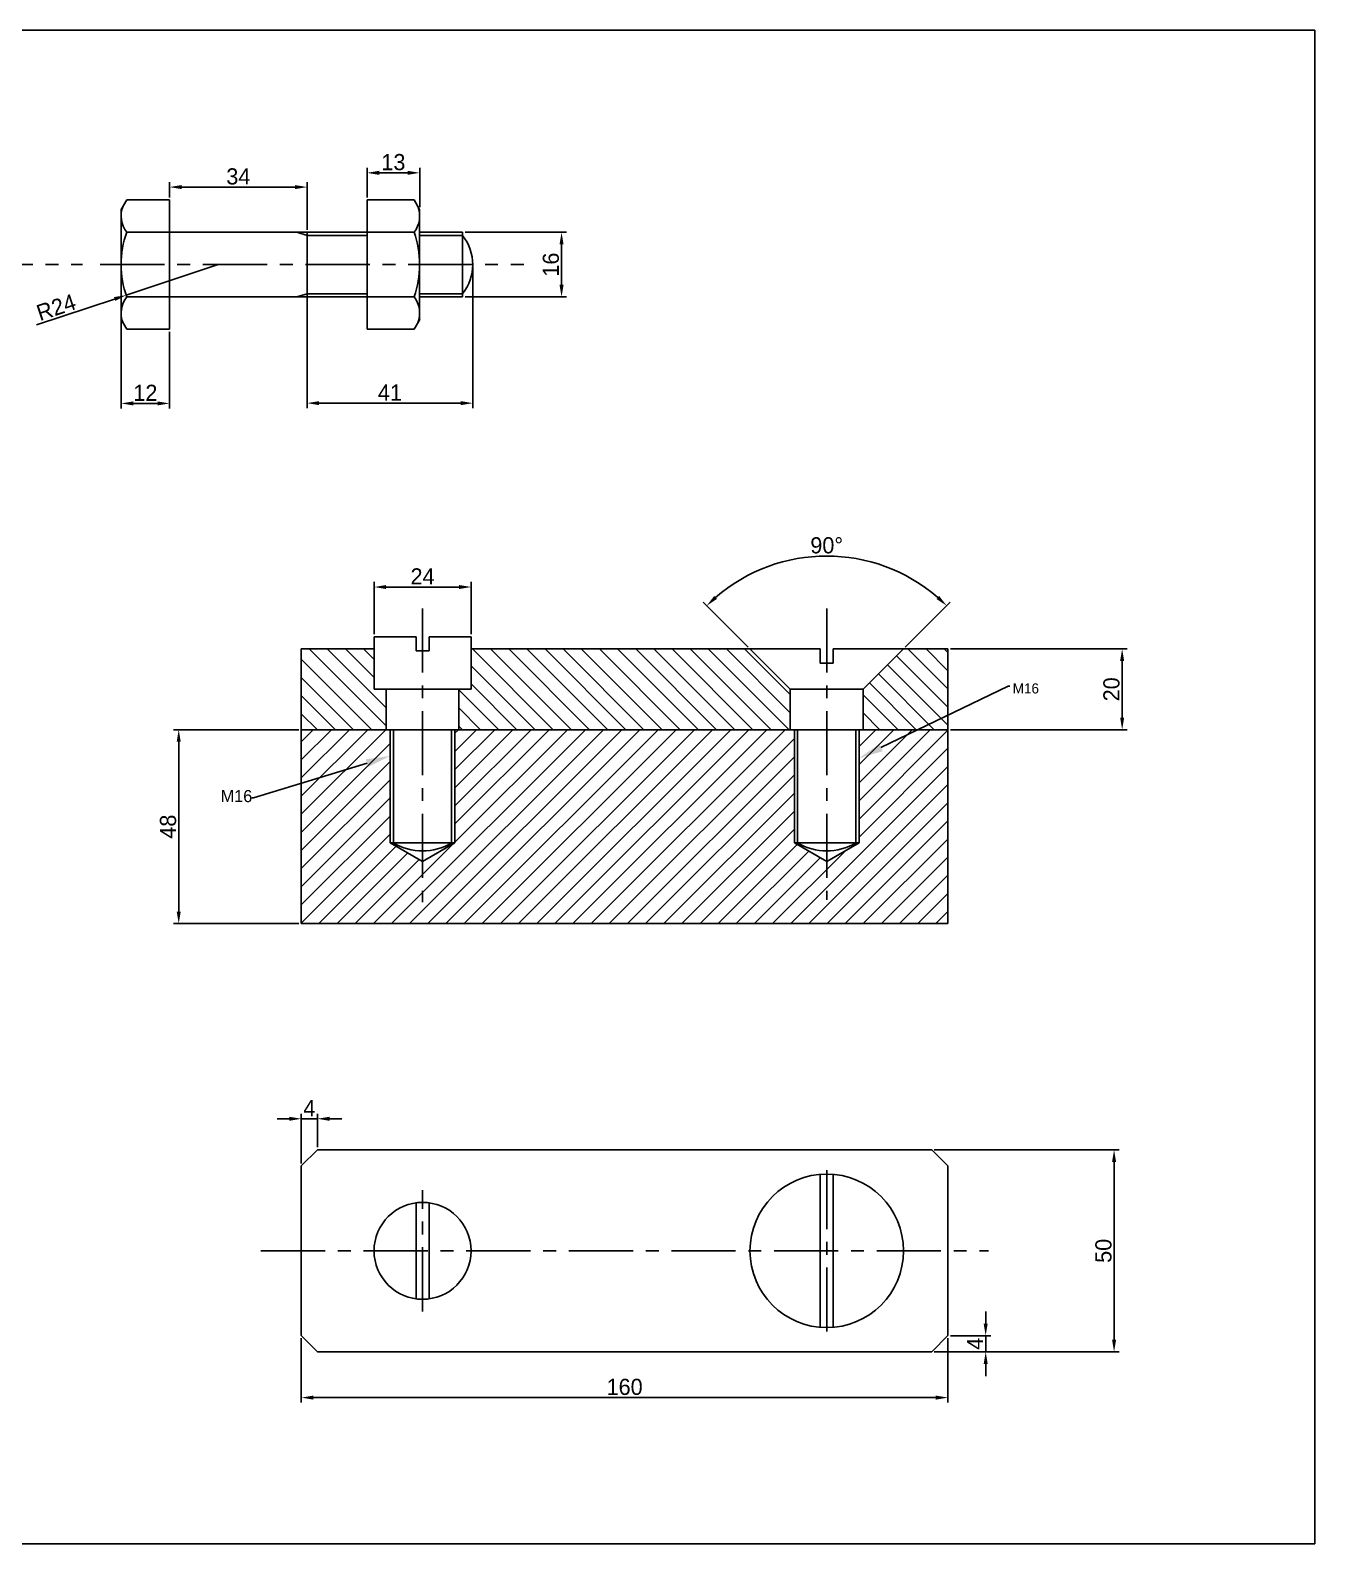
# Model space of a CAD drawing. Header units: millimetres. Extents: x 632 to 3908, y 549 to 1179.
# Drawn here: x 1046 to 1363.8, y 719.3 to 1093.9 of the extents above; entities that cross this region are included whole.
import ezdxf
from ezdxf import colors
from ezdxf.entities.mleader import LeaderData, LeaderLine
from ezdxf.math import Vec2, Vec3

# ---------------------------------------------------------------- set-up
doc = ezdxf.new("R2010")
doc.units = ezdxf.units.MM
doc.linetypes.add('CENTER', pattern=[50.8, 31.75, -6.35, 6.35, -6.35])
doc.dimstyles.new('ISO-25', dxfattribs={"dimtxt": 4, "dimasz": 3, "dimexe": 1.25, "dimexo": 0.625, "dimtad": 1, "dimtxsty": 'Standard', "dimcen": 2.5, "dimclrd": 3, "dimclre": 3, "dimclrt": 3, "dimadec": 0, "dimazin": 0, "dimtfac": 1, "dimtmove": 0, "dimatfit": 3, "dimfxl": 1, "dimarcsym": 0})

# ---------------------------------------------------------------- blocks, each defined once
blk = doc.blocks.new('*D20')
at = {"color": 3, "lineweight": -2, "transparency": 16777216}
for p, q in [((1153.58, 1043.89), (1178.69, 1043.89)), ((1177.44, 1040.89), (1177.44, 1030.89)), ((1153.58, 1027.89), (1178.69, 1027.89))]:
    blk.add_line(p, q, dxfattribs=at)
at = {"color": 3, "transparency": 16777216}
for points in [[(1176.94, 1040.89), (1177.94, 1040.89), (1177.44, 1043.89)], [(1176.94, 1030.89), (1177.94, 1030.89), (1177.44, 1027.89)]]:
    blk.add_solid(points, dxfattribs=at)
at = {"layer": 'Defpoints', "color": 0, "transparency": 16777216}
for p in [(1152.96, 1043.89), (1152.96, 1027.89), (1177.44, 1027.89)]:
    blk.add_point(p, dxfattribs=at)
at = {"color": 3, "transparency": 16777216, "insert": (1174.81, 1035.89), "char_height": 4, "attachment_point": 5, "rotation": 90}
blk.add_mtext('16', dxfattribs=at)
blk = doc.blocks.new('*D22')
at = {"color": 3, "lineweight": -2, "transparency": 16777216}
for p, q in [((1080.46, 1052.52), (1080.46, 1056.33)), ((1111.46, 1055.08), (1083.46, 1055.08)), ((1114.46, 1044.52), (1114.46, 1056.33))]:
    blk.add_line(p, q, dxfattribs=at)
at = {"color": 3, "transparency": 16777216}
for points in [[(1083.46, 1055.58), (1083.46, 1054.58), (1080.46, 1055.08)], [(1111.46, 1055.58), (1111.46, 1054.58), (1114.46, 1055.08)]]:
    blk.add_solid(points, dxfattribs=at)
at = {"layer": 'Defpoints', "color": 0, "transparency": 16777216}
for p in [(1080.46, 1055.08), (1080.46, 1051.89), (1114.46, 1043.89)]:
    blk.add_point(p, dxfattribs=at)
at = {"color": 3, "transparency": 16777216, "insert": (1097.46, 1057.7), "char_height": 4, "attachment_point": 5}
blk.add_mtext('34', dxfattribs=at)
blk = doc.blocks.new('*D99')
at = {"color": 3, "lineweight": -2, "transparency": 16777216}
for p, q in [((1113.04, 770.14), (1113.04, 754.18)), ((1273.04, 770.14), (1273.04, 754.18)), ((1116.04, 755.43), (1270.04, 755.43))]:
    blk.add_line(p, q, dxfattribs=at)
at = {"color": 3, "transparency": 16777216}
for points in [[(1116.04, 755.93), (1116.04, 754.93), (1113.04, 755.43)], [(1270.04, 755.93), (1270.04, 754.93), (1273.04, 755.43)]]:
    blk.add_solid(points, dxfattribs=at)
at = {"layer": 'Defpoints', "color": 0, "transparency": 16777216}
for p in [(1113.04, 770.76), (1273.04, 770.76), (1273.04, 755.43)]:
    blk.add_point(p, dxfattribs=at)
at = {"color": 3, "transparency": 16777216, "insert": (1193.04, 758.06), "char_height": 4, "attachment_point": 5}
blk.add_mtext('160', dxfattribs=at)
blk = doc.blocks.new('*D101')
at = {"color": 3, "lineweight": -2, "transparency": 16777216}
for p, q in [((1282.38, 773.76), (1282.38, 776.76)), ((1273.67, 770.76), (1283.63, 770.76)), ((1282.38, 770.76), (1282.38, 766.76)), ((1269.67, 766.76), (1283.63, 766.76)), ((1282.38, 763.76), (1282.38, 760.76))]:
    blk.add_line(p, q, dxfattribs=at)
at = {"color": 3, "transparency": 16777216}
for points in [[(1281.88, 773.76), (1282.88, 773.76), (1282.38, 770.76)], [(1281.88, 763.76), (1282.88, 763.76), (1282.38, 766.76)]]:
    blk.add_solid(points, dxfattribs=at)
at = {"layer": 'Defpoints', "color": 0, "transparency": 16777216}
for p in [(1273.04, 770.76), (1269.04, 766.76), (1282.38, 766.76)]:
    blk.add_point(p, dxfattribs=at)
at = {"color": 3, "transparency": 16777216, "insert": (1279.75, 768.76), "char_height": 4, "attachment_point": 5, "rotation": 90}
blk.add_mtext('4', dxfattribs=at)
blk = doc.blocks.new('*D105')
at = {"color": 3, "lineweight": -2, "transparency": 16777216}
for p, q in [((1223.62, 941.18), (1212.47, 952.34)), ((1262.5, 941.22), (1273.62, 952.34))]:
    blk.add_line(p, q, dxfattribs=at)
blk.add_arc((1243.04, 921.76), 41.99, 49.0944, 130.9056, dxfattribs=at)
at = {"color": 3, "transparency": 16777216}
for points in [[(1215.89, 953.13), (1215.21, 953.86), (1213.35, 951.45)], [(1270.88, 953.86), (1270.2, 953.13), (1272.74, 951.45)]]:
    blk.add_solid(points, dxfattribs=at)
at = {"layer": 'Defpoints', "color": 0, "transparency": 16777216}
for p in [(1253.91, 962.32), (1224.07, 940.74), (1262.06, 940.78), (1234.04, 930.76), (1252.04, 930.76)]:
    blk.add_point(p, dxfattribs=at)
at = {"color": 3, "transparency": 16777216, "insert": (1243.04, 966.38), "char_height": 4, "attachment_point": 5}
blk.add_mtext('90°', dxfattribs=at)
blk = doc.blocks.new('*D107')
at = {"color": 3, "lineweight": -2, "transparency": 16777216}
for p, q in [((1155.46, 1035.27), (1155.46, 1000.35)), ((1114.46, 1028.07), (1114.46, 1000.35)), ((1117.46, 1001.6), (1152.46, 1001.6))]:
    blk.add_line(p, q, dxfattribs=at)
at = {"color": 3, "transparency": 16777216}
for points in [[(1117.46, 1002.1), (1117.46, 1001.1), (1114.46, 1001.6)], [(1152.46, 1002.1), (1152.46, 1001.1), (1155.46, 1001.6)]]:
    blk.add_solid(points, dxfattribs=at)
at = {"layer": 'Defpoints', "color": 0, "transparency": 16777216}
for p in [(1155.46, 1035.89), (1114.46, 1028.69), (1155.46, 1001.6)]:
    blk.add_point(p, dxfattribs=at)
at = {"color": 3, "transparency": 16777216, "insert": (1134.96, 1004.22), "char_height": 4, "attachment_point": 5}
blk.add_mtext('41', dxfattribs=at)
blk = doc.blocks.new('*D108')
at = {"color": 3, "lineweight": -2, "transparency": 16777216}
for p, q in [((1129.33, 1052.52), (1129.33, 1059.86)), ((1132.33, 1058.61), (1139.33, 1058.61)), ((1142.33, 1050.14), (1142.33, 1059.86))]:
    blk.add_line(p, q, dxfattribs=at)
at = {"color": 3, "transparency": 16777216}
for points in [[(1132.33, 1059.11), (1132.33, 1058.11), (1129.33, 1058.61)], [(1139.33, 1059.11), (1139.33, 1058.11), (1142.33, 1058.61)]]:
    blk.add_solid(points, dxfattribs=at)
at = {"layer": 'Defpoints', "color": 0, "transparency": 16777216}
for p in [(1142.33, 1058.61), (1129.33, 1051.89), (1142.33, 1049.52)]:
    blk.add_point(p, dxfattribs=at)
at = {"color": 3, "transparency": 16777216, "insert": (1135.83, 1061.24), "char_height": 4, "attachment_point": 5}
blk.add_mtext('13', dxfattribs=at)
blk = doc.blocks.new('*D109')
at = {"color": 3, "lineweight": -2, "transparency": 16777216}
for p, q in [((1068.46, 1048.89), (1068.46, 1000.28)), ((1080.46, 1019.27), (1080.46, 1000.28)), ((1077.46, 1001.53), (1071.46, 1001.53))]:
    blk.add_line(p, q, dxfattribs=at)
at = {"color": 3, "transparency": 16777216}
for points in [[(1071.46, 1002.03), (1071.46, 1001.03), (1068.46, 1001.53)], [(1077.46, 1002.03), (1077.46, 1001.03), (1080.46, 1001.53)]]:
    blk.add_solid(points, dxfattribs=at)
at = {"layer": 'Defpoints', "color": 0, "transparency": 16777216}
for p in [(1068.46, 1049.52), (1080.46, 1019.89), (1068.46, 1001.53)]:
    blk.add_point(p, dxfattribs=at)
at = {"color": 3, "transparency": 16777216, "insert": (1074.46, 1004.16), "char_height": 4, "attachment_point": 5}
blk.add_mtext('12', dxfattribs=at)
blk = doc.blocks.new('*D110')
at = {"color": 3, "lineweight": -2, "transparency": 16777216}
for p, q in [((1092.46, 1035.89), (1069.68, 1028.32)), ((1047.56, 1020.96), (1066.84, 1027.37))]:
    blk.add_line(p, q, dxfattribs=at)
at = {"color": 3, "transparency": 16777216}
blk.add_solid([(1066.68, 1027.85), (1067, 1026.9), (1069.68, 1028.32)], dxfattribs=at)
at = {"layer": 'Defpoints', "color": 0, "transparency": 16777216}
for p in [(1092.46, 1035.89), (1069.68, 1028.32)]:
    blk.add_point(p, dxfattribs=at)
at = {"color": 3, "transparency": 16777216, "insert": (1052.38, 1025.33), "char_height": 4, "attachment_point": 5, "rotation": 18.398}
blk.add_mtext('R24', dxfattribs=at)
blk = doc.blocks.new('*D124')
at = {"color": 3, "lineweight": -2, "transparency": 16777216}
for p, q in [((1273.67, 940.76), (1317.4, 940.76)), ((1316.15, 937.76), (1316.15, 923.76)), ((1273.67, 920.76), (1317.4, 920.76))]:
    blk.add_line(p, q, dxfattribs=at)
at = {"color": 3, "transparency": 16777216}
for points in [[(1315.65, 937.76), (1316.65, 937.76), (1316.15, 940.76)], [(1315.65, 923.76), (1316.65, 923.76), (1316.15, 920.76)]]:
    blk.add_solid(points, dxfattribs=at)
at = {"layer": 'Defpoints', "color": 0, "transparency": 16777216}
for p in [(1273.04, 940.76), (1273.04, 920.76), (1316.15, 920.76)]:
    blk.add_point(p, dxfattribs=at)
at = {"color": 3, "transparency": 16777216, "insert": (1313.52, 930.76), "char_height": 4, "attachment_point": 5, "rotation": 90}
blk.add_mtext('20', dxfattribs=at)
blk = doc.blocks.new('*D125')
at = {"color": 3, "lineweight": -2, "transparency": 16777216}
for p, q in [((1112.42, 920.76), (1081.46, 920.76)), ((1082.71, 917.76), (1082.71, 875.76)), ((1112.42, 872.76), (1081.46, 872.76))]:
    blk.add_line(p, q, dxfattribs=at)
at = {"color": 3, "transparency": 16777216}
for points in [[(1082.21, 917.76), (1083.21, 917.76), (1082.71, 920.76)], [(1082.21, 875.76), (1083.21, 875.76), (1082.71, 872.76)]]:
    blk.add_solid(points, dxfattribs=at)
at = {"layer": 'Defpoints', "color": 0, "transparency": 16777216}
for p in [(1113.04, 920.76), (1082.71, 872.76), (1113.04, 872.76)]:
    blk.add_point(p, dxfattribs=at)
at = {"color": 3, "transparency": 16777216, "insert": (1080.08, 896.76), "char_height": 4, "attachment_point": 5, "rotation": 90}
blk.add_mtext('48', dxfattribs=at)
blk = doc.blocks.new('*D126')
at = {"color": 3, "lineweight": -2, "transparency": 16777216}
for p, q in [((1131.04, 944.39), (1131.04, 957.33)), ((1134.04, 956.08), (1152.04, 956.08)), ((1155.04, 944.39), (1155.04, 957.33))]:
    blk.add_line(p, q, dxfattribs=at)
at = {"color": 3, "transparency": 16777216}
for points in [[(1134.04, 956.58), (1134.04, 955.58), (1131.04, 956.08)], [(1152.04, 956.58), (1152.04, 955.58), (1155.04, 956.08)]]:
    blk.add_solid(points, dxfattribs=at)
at = {"layer": 'Defpoints', "color": 0, "transparency": 16777216}
for p in [(1155.04, 956.08), (1131.04, 943.76), (1155.04, 943.76)]:
    blk.add_point(p, dxfattribs=at)
at = {"color": 3, "transparency": 16777216, "insert": (1143.04, 958.71), "char_height": 4, "attachment_point": 5}
blk.add_mtext('24', dxfattribs=at)
blk = doc.blocks.new('*D127')
at = {"color": 3, "lineweight": -2, "transparency": 16777216}
for p, q in [((1110.04, 824.45), (1107.04, 824.45)), ((1113.04, 813.39), (1113.04, 825.7)), ((1113.04, 824.45), (1117.04, 824.45)), ((1117.04, 817.39), (1117.04, 825.7)), ((1120.04, 824.45), (1123.04, 824.45))]:
    blk.add_line(p, q, dxfattribs=at)
at = {"color": 3, "transparency": 16777216}
for points in [[(1110.04, 824.95), (1110.04, 823.95), (1113.04, 824.45)], [(1120.04, 824.95), (1120.04, 823.95), (1117.04, 824.45)]]:
    blk.add_solid(points, dxfattribs=at)
at = {"layer": 'Defpoints', "color": 0, "transparency": 16777216}
for p in [(1117.04, 824.45), (1117.04, 816.76), (1113.04, 812.76)]:
    blk.add_point(p, dxfattribs=at)
at = {"color": 3, "transparency": 16777216, "insert": (1115.04, 827.08), "char_height": 4, "attachment_point": 5}
blk.add_mtext('4', dxfattribs=at)
blk = doc.blocks.new('*D128')
at = {"color": 3, "lineweight": -2, "transparency": 16777216}
for p, q in [((1269.67, 816.76), (1315.41, 816.76)), ((1314.16, 813.76), (1314.16, 769.76)), ((1269.67, 766.76), (1315.41, 766.76))]:
    blk.add_line(p, q, dxfattribs=at)
at = {"color": 3, "transparency": 16777216}
for points in [[(1313.66, 813.76), (1314.66, 813.76), (1314.16, 816.76)], [(1313.66, 769.76), (1314.66, 769.76), (1314.16, 766.76)]]:
    blk.add_solid(points, dxfattribs=at)
at = {"layer": 'Defpoints', "color": 0, "transparency": 16777216}
for p in [(1269.04, 816.76), (1269.04, 766.76), (1314.16, 766.76)]:
    blk.add_point(p, dxfattribs=at)
at = {"color": 3, "transparency": 16777216, "insert": (1311.54, 791.76), "char_height": 4, "attachment_point": 5, "rotation": 90}
blk.add_mtext('50', dxfattribs=at)

msp = doc.modelspace()

# ---------------------------------------------------------------- hatches: boundary and pattern name
h = msp.add_hatch()
h.set_pattern_fill('ANSI31', color=3, angle=90)
h.set_pattern_definition([(135, (-2313.949, 247.741), (-2.245064, -2.245064), [])])
h.paths.add_polyline_path([(1224.044, 940.763), (1155.044, 940.763), (1155.044, 930.763), (1152.044, 930.763), (1152.044, 920.763), (1234.044, 920.763), (1234.044, 930.763)])
h.paths.add_polyline_path([(1134.044, 930.763), (1131.044, 930.763), (1131.044, 940.763), (1113.044, 940.763), (1113.044, 920.763), (1134.044, 920.763)])
h.paths.add_polyline_path([(1273.044, 940.763), (1262.044, 940.763), (1252.044, 930.763), (1252.044, 920.763), (1273.044, 920.763)])
h = msp.add_hatch()
h.set_pattern_fill('ANSI31', color=3)
h.set_pattern_definition([(45, (-2313.949, 247.741), (-2.245064, 2.245064), [])])
h.paths.add_polyline_path([(1273.044, 872.763), (1273.044, 920.763), (1251.044, 920.763), (1251.044, 894.763), (1251.044, 892.763), (1243.044, 888.144), (1235.044, 892.763), (1235.044, 920.763), (1151.044, 920.763), (1151.044, 894.763), (1151.044, 892.763), (1143.044, 888.139), (1135.044, 892.763), (1135.044, 920.763), (1113.044, 920.763), (1113.044, 872.763)])

# ---------------------------------------------------------------- linework, layer by layer
for p, q in [((1069.831, 1051.894), (1068.458, 1049.517)), ((1068.458, 1049.517), (1068.458, 1043.894)), ((1069.831, 1051.894), (1080.458, 1051.894)), ((1080.458, 1019.894), (1080.458, 1051.894)), ((1129.329, 1019.894), (1129.329, 1051.894)), ((1140.956, 1051.894), (1129.329, 1051.894)), ((1140.956, 1051.894), (1142.329, 1049.517)), ((1142.329, 1022.271), (1142.329, 1049.517)), ((1068.458, 1022.271), (1068.458, 1043.894)), ((1069.831, 1043.894), (1129.329, 1043.894)), ((1111.958, 1043.894), (1114.458, 1043.094)), ((1114.458, 1027.894), (1114.458, 1043.894)), ((1114.458, 1043.094), (1129.329, 1043.094)), ((1129.329, 1043.894), (1140.956, 1043.894)), ((1142.329, 1043.894), (1152.958, 1043.894)), ((1142.329, 1043.094), (1152.958, 1043.094)), ((1152.958, 1027.894), (1152.958, 1043.894)), ((1069.831, 1027.894), (1129.329, 1027.894)), ((1111.958, 1027.894), (1114.458, 1028.694)), ((1114.458, 1028.694), (1129.329, 1028.694)), ((1129.329, 1027.894), (1140.956, 1027.894)), ((1142.329, 1028.694), (1152.958, 1028.694)), ((1142.329, 1027.894), (1152.958, 1027.894)), ((1069.831, 1019.894), (1068.455, 1022.278)), ((1069.831, 1019.894), (1080.458, 1019.894)), ((1140.956, 1019.894), (1129.329, 1019.894)), ((1140.956, 1019.894), (1142.332, 1022.278)), ((1113.044, 920.763), (1113.044, 940.763)), ((1113.044, 940.763), (1131.044, 940.763)), ((1131.044, 943.763), (1131.044, 930.763)), ((1141.444, 943.763), (1131.044, 943.763)), ((1131.044, 940.763), (1131.044, 930.763)), ((1141.444, 940.263), (1141.444, 943.763)), ((1155.044, 943.763), (1144.644, 943.763)), ((1144.644, 943.763), (1144.644, 940.263)), ((1155.044, 930.763), (1155.044, 943.763)), ((1155.044, 940.763), (1155.044, 930.763)), ((1155.044, 940.763), (1241.459, 940.759)), ((1234.044, 930.763), (1224.056, 940.751)), ((1234.044, 930.763), (1224.065, 940.742)), ((1241.463, 937.261), (1241.459, 940.759)), ((1244.663, 940.761), (1273.044, 940.78)), ((1244.663, 940.761), (1244.663, 937.261)), ((1252.044, 930.763), (1262.06, 940.78)), ((1252.044, 930.763), (1262.046, 940.765)), ((1273.044, 940.763), (1273.044, 920.763)), ((1144.644, 940.263), (1141.444, 940.263)), ((1244.663, 937.261), (1241.463, 937.261)), ((1131.044, 930.763), (1155.044, 930.763)), ((1131.044, 930.763), (1134.044, 930.763)), ((1134.044, 930.763), (1134.044, 920.763)), ((1152.044, 930.763), (1134.044, 930.763)), ((1134.044, 930.763), (1134.044, 920.763)), ((1152.044, 930.763), (1152.044, 920.763)), ((1152.044, 920.763), (1152.044, 930.763)), ((1152.044, 930.763), (1155.044, 930.763)), ((1234.044, 930.763), (1234.044, 920.763)), ((1234.044, 930.763), (1252.044, 930.763)), ((1252.044, 930.763), (1234.044, 930.763)), ((1234.044, 930.763), (1234.044, 920.763)), ((1252.044, 930.763), (1252.044, 920.763)), ((1252.044, 920.763), (1252.044, 930.763)), ((1273.044, 920.763), (1113.044, 920.763)), ((1113.044, 920.763), (1113.044, 872.763)), ((1134.044, 920.763), (1135.044, 920.763)), ((1135.044, 920.763), (1135.044, 892.763)), ((1151.044, 920.763), (1135.044, 920.763)), ((1135.844, 920.763), (1135.844, 892.763)), ((1150.244, 920.763), (1150.244, 892.763)), ((1151.044, 920.763), (1151.044, 892.763)), ((1151.044, 920.763), (1152.044, 920.763)), ((1234.044, 920.763), (1235.044, 920.763)), ((1235.044, 920.763), (1235.044, 892.763)), ((1235.044, 920.763), (1251.044, 920.763)), ((1235.844, 920.763), (1235.844, 892.763)), ((1250.244, 920.763), (1250.244, 892.763)), ((1251.044, 920.763), (1251.044, 892.763)), ((1251.044, 920.763), (1252.044, 920.763)), ((1273.044, 872.763), (1273.044, 920.763)), ((1135.044, 892.763), (1151.044, 892.763)), ((1143.044, 888.139), (1135.044, 892.763)), ((1151.044, 892.763), (1143.044, 888.139)), ((1235.044, 892.763), (1251.044, 892.763)), ((1235.044, 892.763), (1243.044, 888.144)), ((1243.044, 888.144), (1251.044, 892.763)), ((1113.044, 872.763), (1273.044, 872.763)), ((1117.044, 816.763), (1113.044, 812.763)), ((1117.044, 816.763), (1269.044, 816.763)), ((1269.044, 816.763), (1273.044, 812.763)), ((1113.044, 770.763), (1113.044, 812.763)), ((1241.463, 810.693), (1241.463, 772.833)), ((1244.663, 810.693), (1244.663, 772.833)), ((1273.044, 812.763), (1273.044, 770.763)), ((1141.444, 803.656), (1141.444, 779.87)), ((1144.644, 803.656), (1144.644, 779.87)), ((1117.044, 766.763), (1113.044, 770.763)), ((1269.044, 766.763), (1273.044, 770.763)), ((1269.044, 766.763), (1117.044, 766.763))]:
    msp.add_line(p, q)
at = {"color": 1, "linetype": 'CENTER', "ltscale": 0.5}
for p, q in [((1005.319, 1035.894), (1058.911, 1035.894)), ((1063.284, 1035.894), (1168.1, 1035.894))]:
    msp.add_line(p, q, dxfattribs=at)
at = {"color": 240, "linetype": 'CENTER', "ltscale": 0.5, "true_color": 0xed1f24}
for p, q in [((1143.044, 950.763), (1143.044, 878.097)), ((1243.044, 950.763), (1243.044, 878.631)), ((1243.063, 771.763), (1243.063, 811.763)), ((1143.044, 776.763), (1143.044, 806.763)), ((1103.044, 791.763), (1283.044, 791.763))]:
    msp.add_line(p, q, dxfattribs=at)
msp.add_lwpolyline([(1363.799, 719.258), (632.421, 719.258), (632.421, 1093.899), (1363.799, 1093.899)], close=True)
for centre, radius in [((1243.063, 791.763), 18.997), ((1143.044, 791.763), 12)]:
    msp.add_circle(centre, radius)
for centre, radius, start, end in [((1074.973, 1047.894), 6.515, 157.87888, 217.87888), ((1135.814, 1047.894), 6.515, 322.12112, 22.12112), ((1092.458, 1035.894), 24, 160.52878, 199.47122), ((1118.329, 1035.894), 24, 340.52878, 19.47122), ((1143.84, 1035.894), 11.618, 321.70373, 38.29627), ((1074.973, 1023.894), 6.515, 142.12112, 202.12112), ((1135.814, 1023.894), 6.515, 337.87888, 37.87888), ((1143.044, 904.723), 13.96, 238.95178, 301.04822), ((1243.044, 904.723), 13.96, 238.95178, 301.04822)]:
    msp.add_arc(centre, radius, start, end)

# ---------------------------------------------------------------- texts
at = {"color": 3, "attachment_point": 1}
for insert, char_height in [((1289.072, 932.226), 2.5), ((1093.101, 905.829), 3)]:
    msp.add_mtext_dynamic_manual_height_columns('M16', width=5.40343, gutter_width=12.5, heights=[0], dxfattribs=dict(at, insert=insert, char_height=char_height))

# ---------------------------------------------------------------- dimensions: what is measured, and where the dimension line sits
for base, p1, p2, picture, middle in [((1080.458, 1055.075), (1114.458, 1043.894), (1080.458, 1051.894), '*D22', (1097.458, 1057.7)), ((1273.044, 755.432), (1113.044, 770.763), (1273.044, 770.763), '*D99', (1193.044, 758.057))]:
    dim = msp.add_linear_dim(base=base, p1=p1, p2=p2, dimstyle='ISO-25')
    dim.commit()
    dim.dimension.update_dxf_attribs({"geometry": picture, "text_midpoint": middle})
at = {"color": 3}
for base, p1, p2, picture, middle in [((1142.329, 1058.613), (1129.329, 1051.894), (1142.329, 1049.517), '*D108', (1135.829, 1061.238)), ((1068.458, 1001.532), (1080.458, 1019.894), (1068.458, 1049.517), '*D109', (1074.458, 1004.157)), ((1155.458, 1001.6), (1114.458, 1028.694), (1155.458, 1035.894), '*D107', (1134.958, 1004.225)), ((1155.044, 956.081), (1131.044, 943.763), (1155.044, 943.763), '*D126', (1143.044, 958.706)), ((1117.044, 824.454), (1113.044, 812.763), (1117.044, 816.763), '*D127', (1115.044, 827.079))]:
    dim = msp.add_linear_dim(base=base, p1=p1, p2=p2, dimstyle='ISO-25', dxfattribs=at)
    dim.commit()
    dim.dimension.update_dxf_attribs({"geometry": picture, "text_midpoint": middle})
dim = msp.add_linear_dim(base=(1177.438, 1027.894), p1=(1152.958, 1043.894), p2=(1152.958, 1027.894), angle=90, dimstyle='ISO-25')
dim.commit()
dim.dimension.update_dxf_attribs({"geometry": '*D20', "text_midpoint": (1174.813, 1035.894)})
dim = msp.add_radius_dim(center=(1092.458, 1035.894), mpoint=(1069.685, 1028.319), dimstyle='ISO-25', dxfattribs=at)
dim.commit()
dim.dimension.update_dxf_attribs({"geometry": '*D110', "text_midpoint": (1053.211, 1022.84), "dimtype": 164})
dim = msp.add_angular_dim_2l(base=(1253.912, 962.323), line1=((1252.044, 930.763), (1262.06, 940.78)), line2=((1234.044, 930.763), (1224.065, 940.742)), dimstyle='ISO-25')
dim.commit()
dim.dimension.update_dxf_attribs({"geometry": '*D105', "text_midpoint": (1243.044, 966.378)})
for base, p1, p2, picture, middle in [((1316.147, 920.763), (1273.044, 940.763), (1273.044, 920.763), '*D124', (1313.522, 930.763)), ((1082.706, 872.763), (1113.044, 920.763), (1113.044, 872.763), '*D125', (1080.081, 896.763)), ((1314.16, 766.763), (1269.044, 816.763), (1269.044, 766.763), '*D128', (1311.535, 791.763))]:
    dim = msp.add_linear_dim(base=base, p1=p1, p2=p2, angle=90, dimstyle='ISO-25', dxfattribs=at)
    dim.commit()
    dim.dimension.update_dxf_attribs({"geometry": picture, "text_midpoint": middle})
dim = msp.add_linear_dim(base=(1282.378, 766.763), p1=(1273.044, 770.763), p2=(1269.044, 766.763), angle=90, dimstyle='ISO-25')
dim.commit()
dim.dimension.update_dxf_attribs({"geometry": '*D101', "text_midpoint": (1282.378, 768.763), "dimtype": 160})

# ---------------------------------------------------------------- leaders
ml = msp.add_multileader_mtext('Standard', dxfattribs=at)
ml.set_content(' ', color=3)
ml.set_leader_properties()
ml.build(insert=Vec2(0, 0))
ml.multileader.update_dxf_attribs({"text_right_attachment_type": 6, "dogleg_length": 0.36, "arrow_head_size": 6})
ctx = ml.context
ctx.base_point, ctx.char_height, ctx.arrow_head_size, ctx.landing_gap_size, ctx.plane_origin = Vec3(1288.34, 931.565), 0.18, 6, 0.09, Vec3(1251.044, 913.709)
ctx.right_attachment = 6
notes = []
notes.append((ctx, [(0, (1, 1, 0), (1287.98, 931.565), (1, 0), 0.36, [(0, [(1251.044, 913.709)], 0, [])])]))
ctx.mtext.insert, ctx.mtext.flow_direction = Vec3(1288.43, 931.655), 5
ml = msp.add_multileader_mtext('Standard', dxfattribs=at)
ml.set_content('', color=3)
ml.set_leader_properties()
ml.build(insert=Vec2(0, 0))
ml.multileader.update_dxf_attribs({"text_right_attachment_type": 6, "dogleg_length": 0.36, "arrow_head_size": 6})
ctx = ml.context
ctx.base_point, ctx.char_height, ctx.arrow_head_size, ctx.landing_gap_size, ctx.plane_origin = Vec3(1100.705, 903.958), 0.18, 6, 0.09, Vec3(1135.044, 914.263)
ctx.right_attachment, ctx.text_align_type = 6, 2
notes.append((ctx, [(0, (1, 1, 0), (1101.245, 903.868), (-1, 0), 0.36, [(0, [(1135.044, 914.263)], 0, [])])]))
ctx.mtext.insert, ctx.mtext.alignment, ctx.mtext.flow_direction = Vec3(1100.795, 904.048), 3, 5
for ctx, leaders in notes:
    for number, flags, end, landing, length, lines in leaders:
        leader = LeaderData()
        leader.index, (leader.has_last_leader_line, leader.has_dogleg_vector, leader.attachment_direction) = number, flags
        leader.last_leader_point, leader.dogleg_vector, leader.dogleg_length = Vec3(end), Vec3(landing), length
        for number, points, colour, breaks in lines:
            line = LeaderLine()
            line.index, line.vertices, line.color, line.breaks = number, Vec3.list(points), colors.encode_raw_color(colour), breaks
            leader.lines.append(line)
        ctx.leaders.append(leader)

doc.saveas('drawing.dxf')
